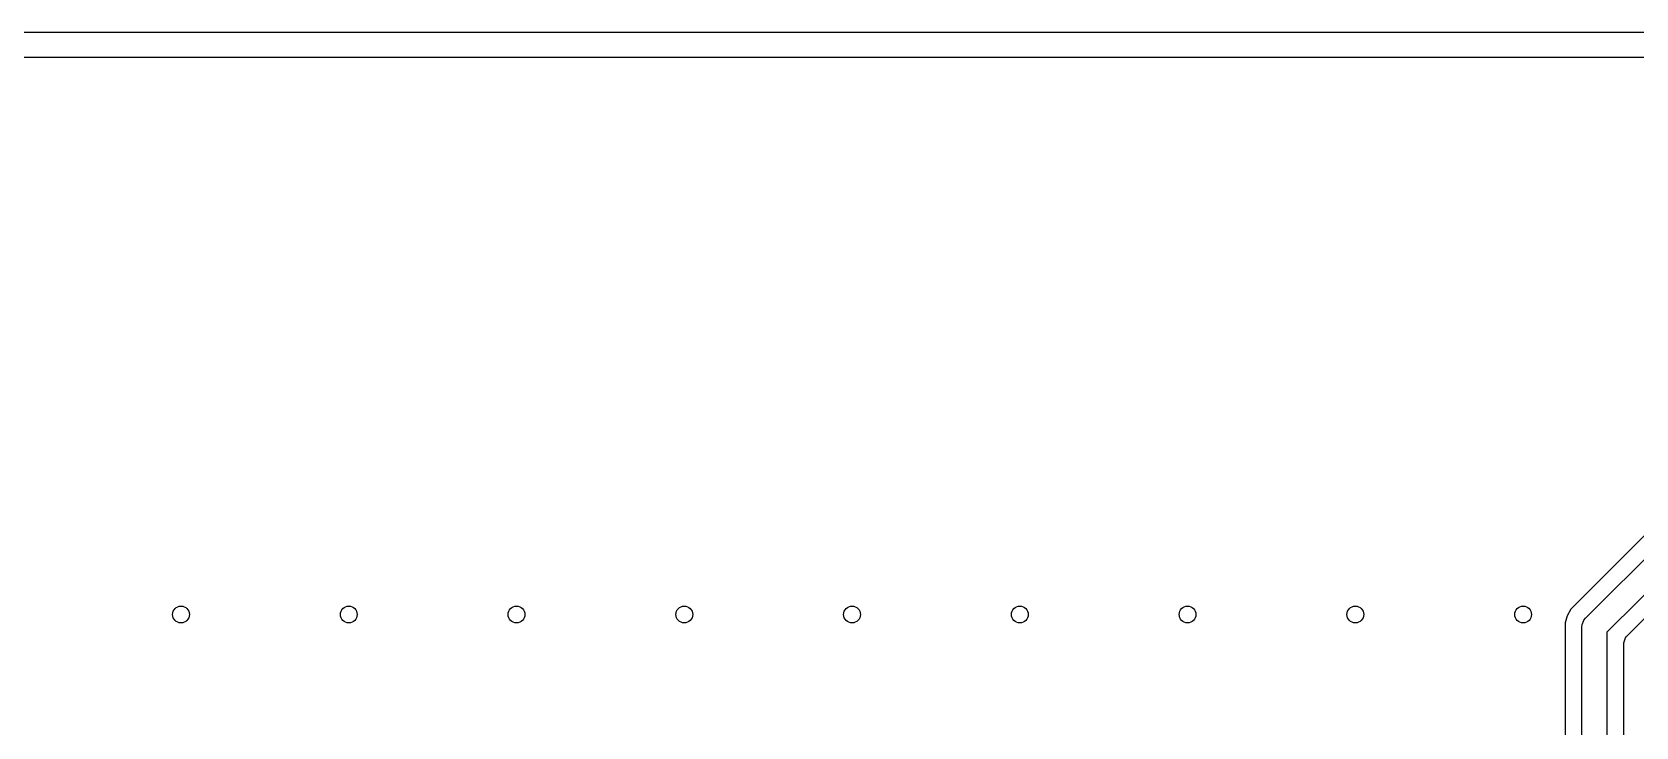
# Model space of a CAD drawing. Header units: millimetres. Extents: x 103.8 to 193.7, y -116.2 to -61.3.
# Drawn here: x 119.97 to 139.09, y -69.59 to -61.3 of the extents above; entities that cross this region are included whole.
import ezdxf

# ---------------------------------------------------------------- set-up
doc = ezdxf.new("R2010")
doc.units = ezdxf.units.MM
doc.layers.add('Edge.Cuts', color=254, linetype='CONTINUOUS', true_color=0xd0d2cd)
doc.layers.add('F.Cu', color=13, linetype='CONTINUOUS', true_color=0xc83434)

msp = doc.modelspace()

# ---------------------------------------------------------------- linework, layer by layer
at = {"layer": 'Edge.Cuts', "linetype": 'CONTINUOUS'}
msp.add_line((103.8, -61.3), (193.7, -61.3), dxfattribs=at)
at = {"layer": 'F.Cu', "linetype": 'CONTINUOUS'}
for p, q in [((104.1995, -61.6005), (193.3005, -61.6005)), ((139.284787, -67.219531), (138.319532, -68.184784)), ((138.493934, -68.293933), (139.393934, -67.393934)), ((139.562132, -67.65), (138.75, -68.462131)), ((138.979496, -68.516185), (139.616186, -67.879496)), ((138.31953, -68.184787), (138.273386, -68.264711)), ((138.319532, -68.184784), (138.31953, -68.184786)), ((138.31953, -68.184786), (138.31953, -68.184787)), ((138.25055, -68.349939), (138.2495, -68.353856)), ((138.2495, -68.353856), (138.2495, -69.913809)), ((138.273386, -68.264711), (138.25055, -68.349939)), ((138.45, -68.399999), (138.452882, -68.370735)), ((138.45, -70.037868), (138.45, -68.399999)), ((138.452882, -68.370735), (138.47005, -68.329289)), ((138.47005, -68.329289), (138.475279, -68.316664)), ((138.475279, -68.316664), (138.493934, -68.293933)), ((138.75, -68.462131), (138.75, -70.1)), ((138.9505, -68.586189), (138.969407, -68.527998)), ((138.9505, -70.053856), (138.9505, -68.586189)), ((138.969407, -68.527998), (138.979496, -68.516185))]:
    msp.add_line(p, q, dxfattribs=at)
at = {"layer": 'F.Cu'}
for centre in [(121.75, -68.25), (121.75, -68.25), (123.75, -68.25), (123.75, -68.25), (125.75, -68.25), (125.75, -68.25), (127.75, -68.25), (127.75, -68.25), (129.75, -68.25), (129.75, -68.25), (131.75, -68.25), (131.75, -68.25), (133.75, -68.25), (133.75, -68.25), (135.75, -68.25), (135.75, -68.25), (137.75, -68.25), (137.75, -68.25)]:
    msp.add_circle(centre, 0.1, dxfattribs=at)

doc.saveas('drawing.dxf')
